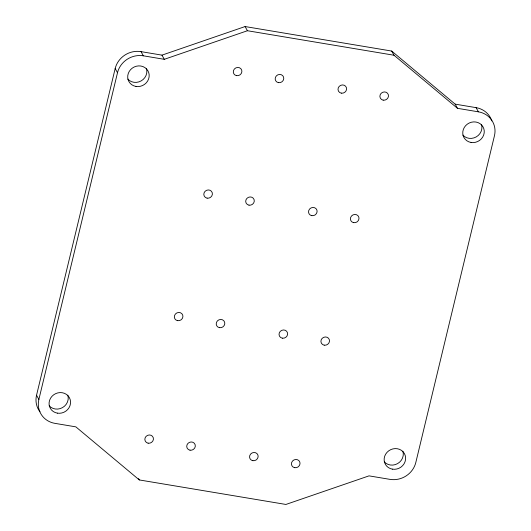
<?xml version="1.0" encoding="UTF-8"?>
<svg xmlns="http://www.w3.org/2000/svg" width="531" height="531" viewBox="0 0 531 531"><rect width="100%" height="100%" fill="white"/><g stroke="black" fill="none" stroke-linecap="round" stroke-linejoin="round"><path stroke-width="0.8" d="M36.546 395.25L115.174 68.552A21.857 20.351 -29.1 0 1 141.034 51.633L161.975 55.138L245.096 26.55L391.686 51.056L455.153 104.142L457.483 108.324L478.424 111.829A21.857 20.351 -29.1 0 1 494.454 135.75L415.826 462.448A21.857 20.351 -29.1 0 1 389.966 479.367L369.025 475.862L285.904 504.45L139.314 479.944L75.847 426.858L54.905 423.353A21.857 20.351 -29.1 0 1 38.876 399.431L36.546 395.25A21.857 20.351 -29.1 0 0 39.991 411.797M38.876 399.431L117.504 72.734L115.174 68.552M117.504 72.734A21.857 20.351 -29.1 0 1 143.357 55.815L164.298 59.319L247.426 30.732L394.015 55.237L457.483 108.324M455.153 104.142L476.095 107.647A21.857 20.351 -29.1 0 1 491.772 120.889M476.095 107.647L478.424 111.829M391.686 51.056L394.015 55.237M245.096 26.55L247.426 30.732M161.975 55.138L164.298 59.319M141.034 51.633L143.357 55.815M138.538 478.55L139.314 479.944M402.85 451.177A10.932 10.175 -29.1 0 1 397.613 463.596A10.932 10.175 -29.1 0 1 384.232 461.797M67.789 395.164A10.932 10.175 -29.1 0 1 62.545 407.582A10.932 10.175 -29.1 0 1 49.164 405.79M481.478 124.48A10.932 10.175 -29.1 0 1 476.241 136.898A10.932 10.175 -29.1 0 1 462.859 135.1M146.41 68.466A10.932 10.175 -29.1 0 1 141.173 80.885A10.932 10.175 -29.1 0 1 127.792 79.086M392.429 469.158A10.932 10.175 -29.1 0 0 405.18 455.359A10.932 10.175 -29.1 0 0 387.046 452.326A10.932 10.175 -29.1 0 0 392.429 469.158M57.361 413.145A10.932 10.175 -29.1 0 0 70.112 399.345A10.932 10.175 -29.1 0 0 51.978 396.312A10.932 10.175 -29.1 0 0 57.361 413.145M471.05 142.454A10.932 10.175 -29.1 0 0 483.807 128.655A10.932 10.175 -29.1 0 0 465.667 125.628A10.932 10.175 -29.1 0 0 471.05 142.454M135.989 86.44A10.932 10.175 -29.1 0 0 148.74 72.647A10.932 10.175 -29.1 0 0 130.606 69.614A10.932 10.175 -29.1 0 0 135.989 86.44M236.614 75.654A4.374 4.069 -29.1 0 0 241.711 70.132A4.374 4.069 -29.1 0 0 234.456 68.924A4.374 4.069 -29.1 0 0 236.614 75.654M278.496 82.657A4.374 4.069 -29.1 0 0 283.594 77.134A4.374 4.069 -29.1 0 0 276.339 75.92A4.374 4.069 -29.1 0 0 278.496 82.657M341.32 93.157A4.374 4.069 -29.1 0 0 346.424 87.635A4.374 4.069 -29.1 0 0 339.17 86.427A4.374 4.069 -29.1 0 0 341.32 93.157M383.203 100.16A4.374 4.069 -29.1 0 0 388.307 94.637A4.374 4.069 -29.1 0 0 381.052 93.423A4.374 4.069 -29.1 0 0 383.203 100.16M353.719 222.668A4.374 4.069 -29.1 0 0 358.823 217.152A4.374 4.069 -29.1 0 0 351.568 215.938A4.374 4.069 -29.1 0 0 353.719 222.668M311.836 215.672A4.374 4.069 -29.1 0 0 316.934 210.15A4.374 4.069 -29.1 0 0 309.686 208.935A4.374 4.069 -29.1 0 0 311.836 215.672M249.012 205.165A4.374 4.069 -29.1 0 0 254.11 199.649A4.374 4.069 -29.1 0 0 246.855 198.435A4.374 4.069 -29.1 0 0 249.012 205.165M207.13 198.163A4.374 4.069 -29.1 0 0 212.227 192.647A4.374 4.069 -29.1 0 0 204.973 191.432A4.374 4.069 -29.1 0 0 207.13 198.163M294.751 467.698A4.374 4.069 -29.1 0 0 299.849 462.176A4.374 4.069 -29.1 0 0 292.594 460.961A4.374 4.069 -29.1 0 0 294.751 467.698M252.869 460.696A4.374 4.069 -29.1 0 0 257.966 455.173A4.374 4.069 -29.1 0 0 250.712 453.965A4.374 4.069 -29.1 0 0 252.869 460.696M190.038 450.195A4.374 4.069 -29.1 0 0 195.142 444.673A4.374 4.069 -29.1 0 0 187.888 443.458A4.374 4.069 -29.1 0 0 190.038 450.195M148.156 443.193A4.374 4.069 -29.1 0 0 153.26 437.67A4.374 4.069 -29.1 0 0 146.005 436.462A4.374 4.069 -29.1 0 0 148.156 443.193M177.699 320.684A4.374 4.069 -29.1 0 0 182.73 315.109A4.374 4.069 -29.1 0 0 175.449 313.987A4.374 4.069 -29.1 0 0 177.699 320.684M219.469 327.667A4.374 4.069 -29.1 0 0 224.646 322.217A4.374 4.069 -29.1 0 0 217.411 320.903A4.374 4.069 -29.1 0 0 219.469 327.667M282.353 338.181A4.374 4.069 -29.1 0 0 287.45 332.665A4.374 4.069 -29.1 0 0 280.195 331.45A4.374 4.069 -29.1 0 0 282.353 338.181M324.235 345.183A4.374 4.069 -29.1 0 0 329.333 339.661A4.374 4.069 -29.1 0 0 322.078 338.453A4.374 4.069 -29.1 0 0 324.235 345.183"/></g></svg>
